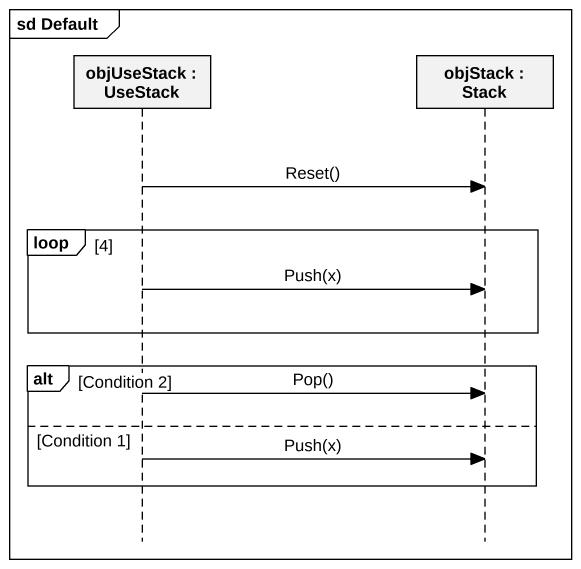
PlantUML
@startuml
mainframe sd Default
hide footbox
participant "objUseStack : UseStack" as objUseStack
participant "objStack : Stack" as objStack

objUseStack -> objStack : Reset()
loop 4
  objUseStack -> objStack : Push(x)
end
alt Condition 2
  objUseStack -> objStack : Pop()
else Condition 1
  objUseStack -> objStack : Push(x)
end
@enduml
